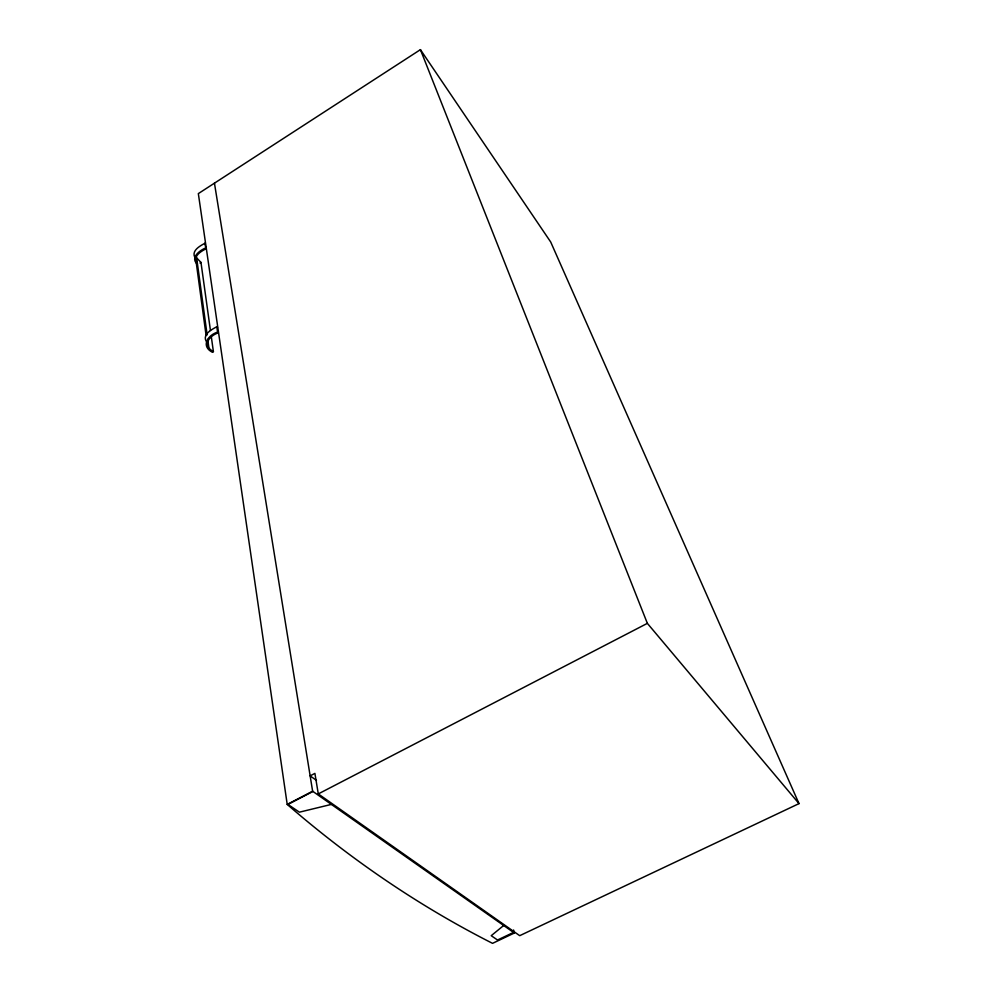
<?xml version="1.0" encoding="UTF-8"?>
<svg xmlns="http://www.w3.org/2000/svg" width="993" height="993" viewBox="0 0 993 993"><rect width="100%" height="100%" fill="white"/><g stroke="black" fill="none" stroke-linecap="round" stroke-linejoin="round"><path stroke-width="1.49" d="M503.687 925.488L491.225 935.691L497.518 939.999L513.542 932.415M316.457 780.386L310.139 775.868L314.905 773.386L318.281 793.916L519.711 935.679L799.005 803.61L550.705 242.007L420.424 49.65L198.339 193.61L287.213 804.417C349.772 858.709 418.624 905.901 492.54 943.35L514.374 933.01L513.604 930.007M205.377 244.067L204.732 243.372C200.052 245.904 191.376 250.596 194.814 257.324M205.402 248.051C200.238 250.261 190.867 256.715 196.316 263.17L197.284 262.562C192.282 256.343 201.517 251.068 206.06 248.759L204.732 243.372M195.683 258.453L196.639 257.845L200.971 262.413L210.442 330.458M200.003 263.021L200.971 262.413M217.492 327.442L216.797 326.747C212.043 329.391 202.485 334.045 206.097 341.12M216.797 326.747L217.579 332.121C207.909 335.001 200.524 346.048 212.353 352.267L213.396 351.634L211.286 336.503M207.748 347.674L208.778 347.041L207.748 339.482M287.213 804.417L312.621 791.222L514.374 933.01M312.944 791.458L287.97 804.429L299.402 812.175L331.377 804.404M318.281 793.916L647.362 623.356L799.005 803.61M213.396 351.634C201.927 345.328 208.989 335.957 218.274 332.829L217.579 332.121M420.424 49.65L647.362 623.356M214.451 183.171L312.621 791.222M196.639 257.845L207.14 334.951M195.882 259.967L206.11 335.584"/></g></svg>
